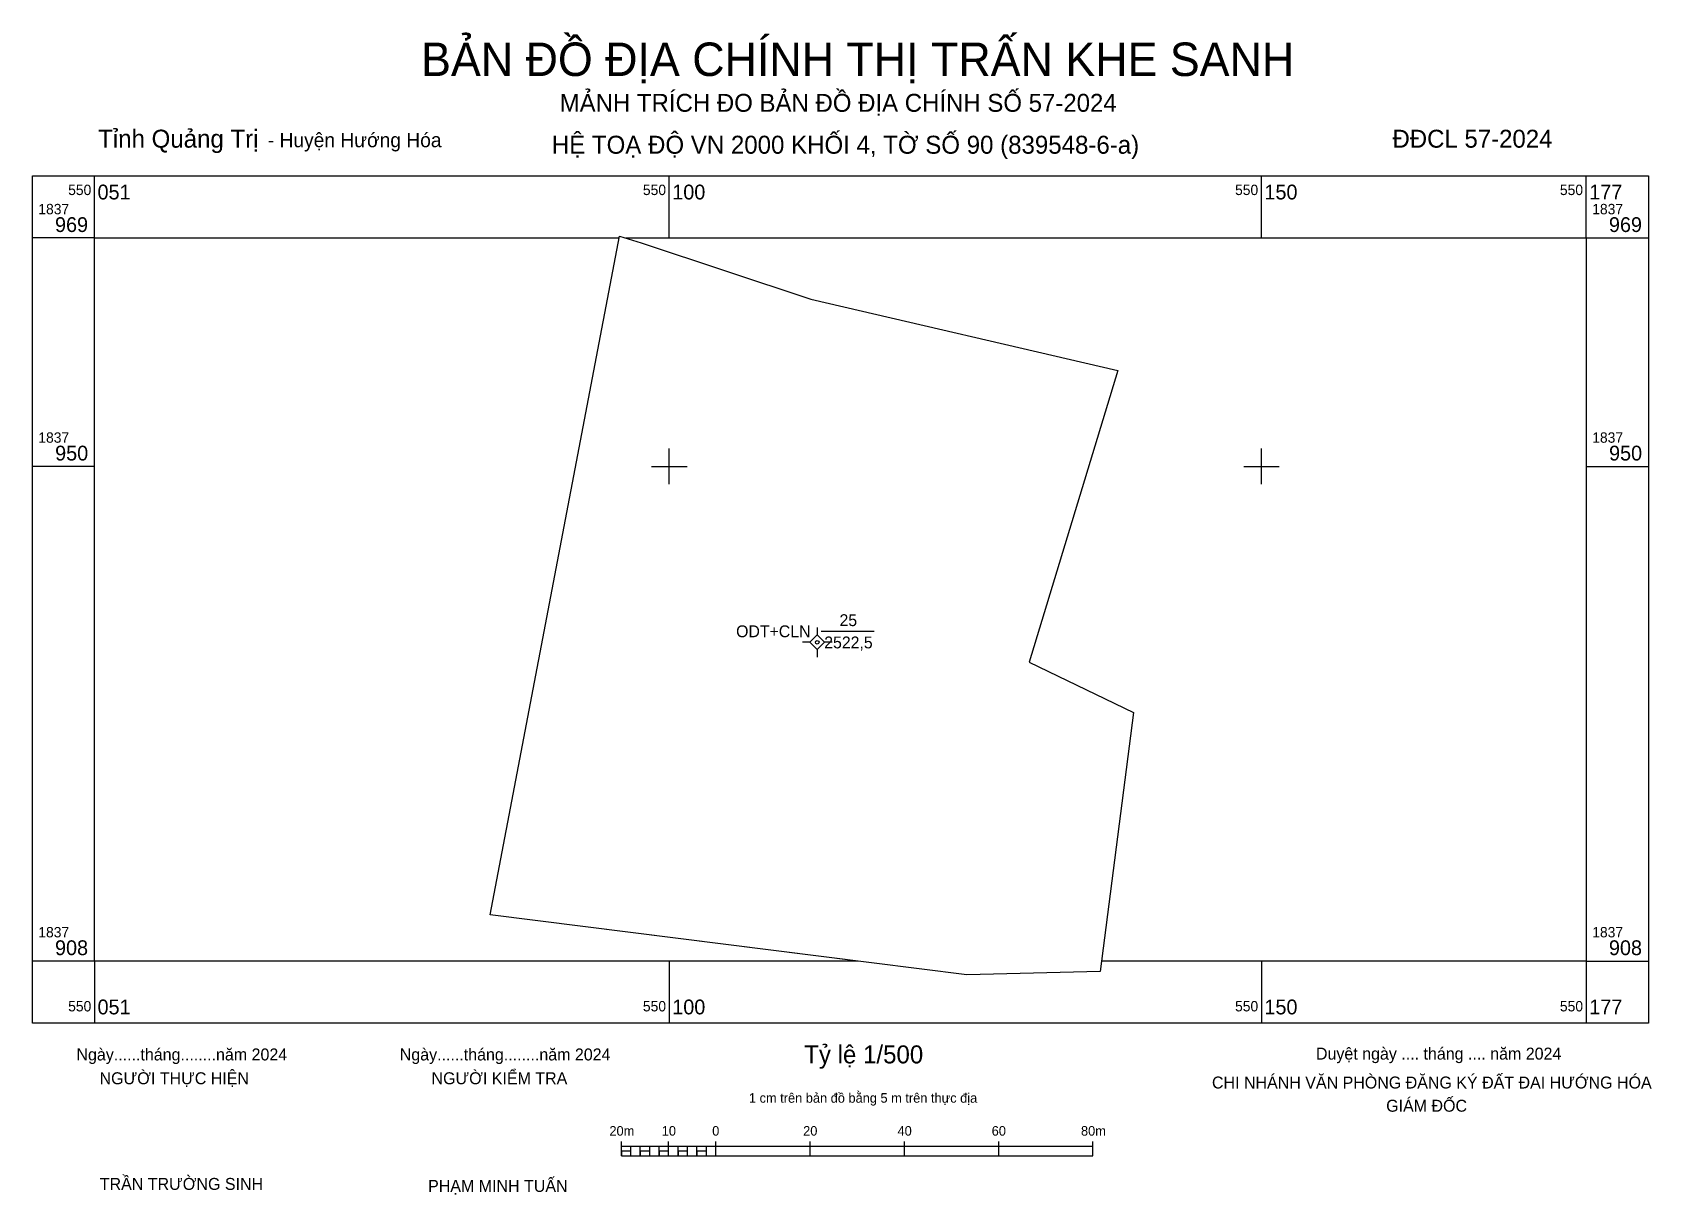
# Model space of a CAD drawing. Extents: x 550046 to 550183, y 1837889 to 1837987.
import ezdxf

# ---------------------------------------------------------------- set-up
doc = ezdxf.new("R2010")
doc.units = 0
for name, color, linetype in [('Level 10', 7, 'Continuous'), ('Level 11', 7, 'Continuous'), ('Level 2', 7, 'Continuous'), ('Level 34', 7, 'Continuous'), ('Level 6', 7, 'Continuous'), ('Level 63', 7, 'Continuous')]:
    doc.layers.add(name, color=color, linetype=linetype)

msp = doc.modelspace()

# ---------------------------------------------------------------- linework, layer by layer
at = {"layer": 'Level 10'}
msp.add_lwpolyline([(550139.19, 1837929.22), (550136.37, 1837907.35), (550125.13, 1837907.08), (550084.88, 1837912.15), (550095.78, 1837969.45), (550097.62, 1837968.89), (550111.95, 1837964.12), (550137.88, 1837958.1), (550130.38, 1837933.48), (550139.19, 1837929.22)], dxfattribs=at)
at = {"layer": 'Level 11'}
for p, q in [((550112.49, 1837936.4), (550112.49, 1837935.78)), ((550111.86, 1837935.15), (550111.24, 1837935.15)), ((550112.49, 1837935.78), (550111.86, 1837935.15)), ((550111.86, 1837935.15), (550112.49, 1837934.53)), ((550113.11, 1837935.15), (550112.49, 1837935.78)), ((550112.49, 1837934.53), (550113.11, 1837935.15)), ((550113.74, 1837935.15), (550113.11, 1837935.15)), ((550112.49, 1837934.53), (550112.49, 1837933.9))]:
    msp.add_line(p, q, dxfattribs=at)
msp.add_circle((550112.49, 1837935.15), 0.15, dxfattribs=at)
at = {"layer": 'Level 2'}
for p, q in [((550095.96, 1837891.8), (550095.96, 1837893.01)), ((550095.96, 1837892.6), (550135.77, 1837892.6)), ((550096.76, 1837891.8), (550096.76, 1837892.6)), ((550097.55, 1837891.8), (550097.55, 1837892.6)), ((550098.35, 1837891.8), (550098.35, 1837892.6)), ((550099.15, 1837891.8), (550099.15, 1837892.6)), ((550099.94, 1837891.8), (550099.94, 1837893.01)), ((550100.74, 1837891.8), (550100.74, 1837892.6)), ((550101.53, 1837891.8), (550101.53, 1837892.6)), ((550102.33, 1837891.8), (550102.33, 1837892.6)), ((550103.13, 1837891.8), (550103.13, 1837892.6)), ((550103.92, 1837891.8), (550103.92, 1837893.01)), ((550111.89, 1837891.8), (550111.89, 1837893.01)), ((550119.85, 1837891.8), (550119.85, 1837893.01)), ((550127.81, 1837891.8), (550127.81, 1837893.01)), ((550135.77, 1837891.8), (550135.77, 1837893.01)), ((550095.96, 1837891.8), (550135.77, 1837891.8))]:
    msp.add_line(p, q, dxfattribs=at)
for points in [[(550095.96, 1837891.8), (550096.76, 1837891.8), (550096.76, 1837892.2), (550095.96, 1837892.2)], [(550097.55, 1837891.8), (550098.35, 1837891.8), (550098.35, 1837892.2), (550097.55, 1837892.2)], [(550099.15, 1837891.8), (550099.94, 1837891.8), (550099.94, 1837892.2), (550099.15, 1837892.2)], [(550100.74, 1837891.8), (550101.53, 1837891.8), (550101.53, 1837892.2), (550100.74, 1837892.2)], [(550102.33, 1837891.8), (550103.13, 1837891.8), (550103.13, 1837892.2), (550102.33, 1837892.2)]]:
    msp.add_lwpolyline(points, close=True, dxfattribs=at)
at = {"layer": 'Level 34'}
msp.add_lwpolyline([(550115.95, 1837908.24), (550084.88, 1837912.15)], dxfattribs=at)
at = {"layer": 'Level 6'}
msp.add_line((550112.82, 1837936.08), (550117.3, 1837936.08), dxfattribs=at)
at = {"layer": 'Level 63'}
for p, q in [((550051.47, 1837969.29), (550051.47, 1837974.54)), ((550100, 1837969.29), (550100, 1837974.54)), ((550150, 1837969.29), (550150, 1837974.54)), ((550177.43, 1837969.29), (550177.43, 1837974.54)), ((550051.47, 1837969.29), (550046.22, 1837969.29)), ((550177.43, 1837969.29), (550182.68, 1837969.29)), ((550100, 1837948.5), (550100, 1837951.5)), ((550150, 1837948.5), (550150, 1837951.5)), ((550051.47, 1837950), (550046.22, 1837950)), ((550098.5, 1837950), (550101.5, 1837950)), ((550148.5, 1837950), (550151.5, 1837950)), ((550177.43, 1837950), (550182.68, 1837950)), ((550051.47, 1837908.24), (550046.22, 1837908.24)), ((550051.47, 1837908.24), (550051.47, 1837902.99)), ((550100, 1837908.24), (550100, 1837902.99)), ((550150, 1837908.24), (550150, 1837902.99)), ((550177.43, 1837908.24), (550177.43, 1837902.99)), ((550177.43, 1837908.24), (550182.68, 1837908.24))]:
    msp.add_line(p, q, dxfattribs=at)
for points in [[(550046.22, 1837974.54), (550182.68, 1837974.54), (550182.68, 1837902.99), (550046.22, 1837902.99), (550046.22, 1837974.54)], [(550115.95, 1837908.24), (550051.47, 1837908.24), (550051.47, 1837969.29)], [(550051.47, 1837969.29), (550095.75, 1837969.29)], [(550096.33, 1837969.29), (550177.43, 1837969.29), (550177.43, 1837908.24), (550136.48, 1837908.24)]]:
    msp.add_lwpolyline(points, dxfattribs=at)

# ---------------------------------------------------------------- texts
at = {"layer": 'Level 2'}
for s, height, p in [('BẢN ĐỒ ĐỊA CHÍNH THỊ TRẤN KHE SANH', 2.827, (550079.04, 1837982.96)), ('MẢNH TRÍCH ĐO BẢN ĐỒ ĐỊA CHÍNH SỐ 57-2024', 1.5143, (550090.74, 1837979.94)), ('Tỉnh Quảng Trị', 1.5185, (550051.77, 1837976.91)), ('- Huyện Hướng Hóa', 1.2116, (550066.1, 1837976.95)), ('HỆ TOẠ ĐỘ VN 2000 KHỐI 4, TỜ SỐ 90 (839548-6-a)', 1.5185, (550090.08, 1837976.4)), (' ĐĐCL 57-2024', 1.5143, (550160.5, 1837976.91)), ('Ngày......tháng........năm 2024', 1.0099, (550049.94, 1837899.85)), ('Ngày......tháng........năm 2024', 1.0099, (550077.24, 1837899.85)), ('Tỷ lệ 1/500', 1.5189, (550111.39, 1837899.6)), ('Duyệt ngày .... tháng .... năm 2024', 1.0099, (550154.6, 1837899.92)), ('NGƯỜI THỰC HIỆN', 1.0099, (550051.89, 1837897.84)), ('NGƯỜI KIỂM TRA', 1.0099, (550079.92, 1837897.84)), ('CHI NHÁNH VĂN PHÒNG ĐĂNG KÝ ĐẤT ĐAI HƯỚNG HÓA', 1.0099, (550145.82, 1837897.48)), ('1 cm trên bản đồ bằng 5 m trên thực địa', 0.8078, (550106.72, 1837896.28)), ('GIÁM ĐỐC', 1.01, (550160.53, 1837895.52)), ('20m', 0.808, (550094.94, 1837893.5)), ('10', 0.808, (550099.36, 1837893.5)), ('0', 0.808, (550103.62, 1837893.5)), ('20', 0.808, (550111.3, 1837893.5)), ('40', 0.808, (550119.27, 1837893.5)), ('60', 0.808, (550127.22, 1837893.5)), ('80m', 0.808, (550134.76, 1837893.5)), ('TRẦN TRƯỜNG SINH', 1.0099, (550051.91, 1837888.92)), ('PHẠM MINH TUẤN', 1.0099, (550079.63, 1837888.75))]:
    msp.add_text(s, height=height, dxfattribs=at).set_placement(p)
at = {"layer": 'Level 6'}
for s, p in [('ODT+CLN', (550105.64, 1837935.58)), ('25', (550114.37, 1837936.52)), ('2522,5', (550113.08, 1837934.64))]:
    msp.add_text(s, height=1, dxfattribs=at).set_placement(p)
at = {"layer": 'Level 63'}
for s, height, p in [('550', 0.875, (550049.24, 1837972.91)), ('051', 1.25, (550051.72, 1837972.54)), ('550', 0.875, (550097.77, 1837972.91)), ('100', 1.25, (550100.25, 1837972.54)), ('550', 0.875, (550147.77, 1837972.91)), ('150', 1.25, (550150.25, 1837972.54)), ('550', 0.875, (550175.2, 1837972.91)), ('177', 1.25, (550177.68, 1837972.54)), ('1837', 0.875, (550046.72, 1837971.29)), ('1837', 0.875, (550177.93, 1837971.29)), ('969', 1.25, (550048.13, 1837969.79)), ('969', 1.25, (550179.34, 1837969.79)), ('1837', 0.875, (550046.72, 1837952)), ('1837', 0.875, (550177.93, 1837952)), ('950', 1.25, (550048.14, 1837950.5)), ('950', 1.25, (550179.35, 1837950.5)), ('1837', 0.875, (550046.72, 1837910.24)), ('1837', 0.875, (550177.93, 1837910.24)), ('908', 1.25, (550048.13, 1837908.74)), ('908', 1.25, (550179.34, 1837908.74)), ('550', 0.875, (550049.24, 1837903.99)), ('051', 1.25, (550051.72, 1837903.74)), ('550', 0.875, (550097.77, 1837903.99)), ('100', 1.25, (550100.25, 1837903.74)), ('550', 0.875, (550147.77, 1837903.99)), ('150', 1.25, (550150.25, 1837903.74)), ('550', 0.875, (550175.2, 1837903.99)), ('177', 1.25, (550177.68, 1837903.74))]:
    msp.add_text(s, height=height, dxfattribs=at).set_placement(p)

doc.saveas('drawing.dxf')
